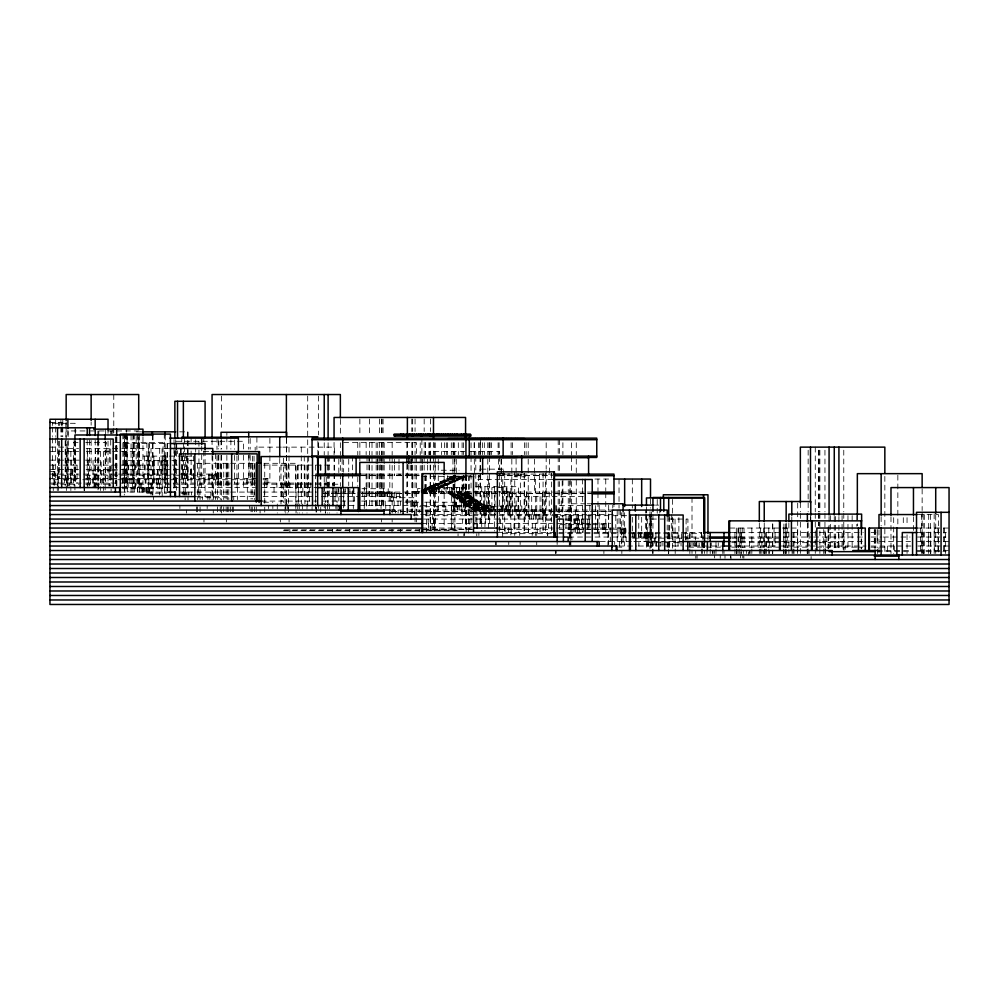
<?xml version="1.0" encoding="UTF-8"?>
<svg xmlns="http://www.w3.org/2000/svg" width="999" height="999" viewBox="0 0 999 999"><rect width="100%" height="100%" fill="white"/><g stroke="black" fill="none" stroke-linecap="round" stroke-linejoin="round"><path stroke-width="0.75" stroke-dasharray="5 3.75" d="M555.906 552.484L555.919 551.648M49.95 422.402L62.775 422.402M52.86 423.301L75.137 423.301L75.137 434.053M84.99 430.944L68.119 430.944L68.119 486.051M90.447 430.944L138.187 430.944M136.189 431.843L140.859 431.843M179.67 431.843L188.124 431.843L188.124 487.587M78.072 442.632L73.439 442.632L73.439 465.109M85.739 442.632L106.656 442.632L106.656 465.109M114.635 442.632L163.024 442.632L163.024 469.605M343.644 442.632L416.496 442.632L416.496 455.082M124.313 443.531L168.669 443.531M49.95 447.127L67.757 447.127L67.757 486.026L67.895 437.937M281.318 447.127L255.157 447.127L255.157 450.237M282.829 447.127L334.528 447.127L334.528 454.907M67.795 448.476L78.596 448.476M86.164 448.476L111.713 448.476M112.562 448.476L120.954 448.476M121.828 448.476L148.651 448.476L148.651 487.587M168.893 448.476L151.011 448.476L151.011 495.079M49.95 451.623L78.721 451.623M86.451 451.623L139.186 451.623L139.186 465.109M203.784 451.623L211.551 451.623M465.134 451.623L430.157 451.623L430.157 454.732M470.329 451.623L499.65 451.623L499.65 454.732M143.107 456.118L193.843 456.118M49.95 460.164L79.383 460.164M85.464 460.164L101.174 460.164L101.174 486.088M194.281 460.614L125.112 460.614L125.112 474.1M196.403 463.311L229.945 463.311M230.744 463.311L255.007 463.311M263.911 463.311L296.054 463.311L296.054 513.011M49.95 465.109L60.04 465.109M63.137 465.109L78.646 465.109M85.739 465.109L150.837 465.109M177.223 465.109L167.382 465.109L167.382 487.587M263.461 465.109L329.27 465.109M503.434 469.155L479.67 469.155L479.67 471.628M49.95 469.605L78.646 469.605M86.126 469.605L191.383 469.605L191.383 474.1M441.258 470.229L450.049 470.229M450.274 470.229L459.065 470.229M89.535 470.729L111.114 470.729M112.188 470.729L118.244 470.729M49.95 471.403L57.28 471.403L57.28 485.377M499.675 473.651L502.747 473.651L502.684 537.037M499.025 473.826L525.149 474.1M49.95 474.1L79.171 474.1M83.616 474.1L218.107 474.1M361.451 474.1L420.292 474.1M495.929 474.1L552.534 474.1M52.672 475.224L79.171 475.224M85.439 475.224L111.351 475.224M112.525 475.224L214.373 475.224M361.675 475.449L420.279 475.449M498.451 475.449L552.534 475.449M312.063 475.674L316.695 475.674M361.451 475.674L420.292 475.674M498.451 475.674L551.972 475.674M421.491 476.348L464.011 476.348M464.448 476.76L450.936 476.76L450.936 478.234M469.318 476.798L479.333 476.798L479.333 475.449M452.422 476.91L465.934 476.91M462.962 477.435L449.45 477.435L449.45 478.908M450.936 477.572L464.448 477.572L464.448 476.098M461.476 478.096L447.964 478.096L447.964 479.57M449.45 478.234L462.962 478.234L462.962 476.76M49.95 478.596L79.171 478.596M85.439 478.596L258.167 478.596M263.012 478.596L268.306 478.596L268.306 483.091M459.99 478.758L446.478 478.758L446.478 480.232M447.964 478.908L461.476 478.908L461.476 477.435M594.892 479.045L611.513 479.045M552.709 479.495L476.873 479.495L476.873 522.727M52.947 479.72L60.34 479.72M63.137 479.72L77.073 479.72M82.817 479.72L194.043 479.72M196.241 479.72L255.357 479.72M263.012 479.72L266.071 479.72M457.018 480.094L443.506 480.094L443.506 481.568M444.992 480.232L458.504 480.232L458.504 478.758M455.532 480.756L442.02 480.756L442.02 482.23M443.506 480.906L457.018 480.906L457.018 479.433M454.046 481.431L440.534 481.431L440.534 482.904M442.02 481.568L455.532 481.568L455.532 480.094M452.559 482.092L439.048 482.092L439.048 483.566M440.534 482.23L454.046 482.23L454.046 480.756M49.95 483.091L81.269 483.091M85.577 483.091L257.33 483.091M262.787 483.091L334.428 483.091M449.575 483.429L436.076 483.429L436.076 484.902M437.562 483.566L451.073 483.566L451.073 482.092M448.089 484.09L434.59 484.09L434.59 485.564M51.498 484.215L59.54 484.215M60.827 484.215L79.196 484.215M85.702 484.215L111.189 484.215M138.911 484.215L180.132 484.215M181.393 484.215L254.845 484.215M262.837 484.215L340.921 484.215M436.076 484.228L449.575 484.228L449.575 482.754M446.603 484.752L433.104 484.752L433.104 486.226M434.59 484.902L448.089 484.902L448.089 483.429M445.117 485.427L431.618 485.427L431.618 486.9M433.104 485.564L446.603 485.564L446.603 484.09M430.132 486.088L445.117 486.226L445.117 484.752M442.145 486.75L428.646 486.75L428.646 488.224M475.886 486.688L518.381 486.688L518.381 532.542M430.132 486.9L443.631 486.9L443.631 485.427M440.659 487.425L427.16 487.425L427.16 488.898M120.929 487.587L255.419 487.587M261.463 487.587L316.396 487.587M428.646 487.562L465.372 487.587L465.372 510.064M466.071 487.987L456.381 487.987L456.381 491.808M427.16 488.224L440.659 488.224L440.659 486.75M420.117 488.436L417.707 488.436L417.707 491.808M433.491 488.436L426.073 488.436L426.073 491.808M434.428 488.436L441.845 488.436L441.845 491.808M122.29 488.711L164.648 488.711M361.975 488.711L388.224 488.711L388.161 496.578M424.188 488.748L437.687 488.748M425.674 488.898L439.173 488.898L439.173 487.425M422.702 489.423L437.687 489.56L437.687 488.086M421.216 490.084L434.715 490.084M422.702 490.222L436.201 490.222M421.216 490.746L433.229 490.746M421.216 490.896L434.715 490.896L434.715 489.423M419.73 491.421L418.244 491.421L418.244 493.431M421.228 491.421L431.743 491.421M421.216 491.558L433.229 491.558L433.229 490.084M412.862 491.808L420.117 491.808M421.441 491.808L478.434 491.808M120.929 492.082L167.432 492.082M179.208 492.082L230.282 492.082M230.644 492.082L255.419 492.082M263.162 492.082L316.695 492.082M322.789 492.082L356.343 492.082M360.102 492.082L586.113 492.082M587.449 492.082L590.759 492.082M418.244 492.22L419.73 492.22M421.228 492.22L431.743 492.22L431.743 490.746M448.289 492.744L466.009 492.744M146.691 493.206L166.596 493.206M180.994 493.206L188.024 493.206M364.323 493.206L399.575 493.206L399.575 501.073M322.864 493.431L355.332 493.431M361.451 493.431L586.113 493.431M587.449 493.431L590.759 493.431M322.864 493.656L333.691 493.656M335.214 493.656L355.332 493.656M361.451 493.656L590.759 493.656M450.287 494.08L468.007 494.08M467.008 494.218L449.288 494.218L449.288 492.744M451.298 494.742L469.018 494.742L469.018 496.216M468.007 494.892L450.287 494.892L450.287 493.419M452.297 495.417L470.017 495.417L470.017 496.89M469.018 495.554L451.298 495.554L451.298 494.08M471.016 496.078L452.297 496.216L452.297 494.742M196.241 496.578L255.419 496.578M263.162 496.578L316.658 496.578M321.403 496.578L358.466 496.578M361.401 496.578L400.487 496.578L400.487 505.569M583.316 496.578L542.519 496.578L542.519 519.055M454.295 496.74L472.015 496.74L472.015 498.214M471.016 496.89L453.296 496.89L453.296 495.417M455.294 497.415L473.026 497.415M197.115 497.702L232.23 497.702M391.383 497.702L413.786 497.702L413.786 505.569M472.015 497.552L454.295 497.552L454.295 496.078M456.306 498.076L474.026 498.076M473.026 498.214L455.294 498.214L455.294 496.74M457.305 498.738L475.024 498.738M474.026 498.888L456.306 498.888L456.306 497.415M475.024 499.55L457.305 499.55L457.305 498.076M459.303 500.074L477.023 500.074L477.023 501.548M474.5 500.212L458.304 500.212L458.304 498.738M460.302 500.736L478.034 500.736L478.034 502.21M477.023 500.886L459.303 500.886L459.303 499.413M261.189 501.073L316.658 501.073M323.152 501.073L358.354 501.073M361.638 501.073L413.786 501.073M461.313 501.411L479.033 501.411L479.033 502.884M478.034 501.548L460.302 501.548L460.302 500.074M462.312 502.072L480.032 502.072L480.032 503.546M263.536 502.197L272.852 502.197M404.92 502.197L418.893 502.197M424.687 502.197L479.033 502.21M464.31 503.409L482.03 503.409L482.03 504.882M481.031 503.546L463.311 503.546L463.311 502.072M585.764 503.771L570.841 503.771L570.841 546.028M587.262 503.771L590.609 503.771M465.309 504.07L483.041 504.07L483.041 505.544M464.31 504.208L482.03 504.208M466.321 504.732L484.04 504.732L484.04 506.206M465.309 504.882L483.041 504.882M655.494 505.119L658.628 505.119M467.32 505.407L485.039 505.407M340.347 505.569L356.556 505.569M359.278 505.569L420.891 505.569M421.853 505.569L484.453 505.569M590.734 505.569L555.719 505.569L555.719 517.557M498.738 505.969L508.429 505.969L508.429 509.79M410.839 506.693L420.891 506.693M424.687 506.693L445.791 506.693M456.456 506.693L502.684 506.693M486.038 506.88L468.319 506.88L468.319 505.407M470.317 507.405L472.327 508.878M473.364 507.405L488.049 507.405L488.049 508.878M469.318 507.542L487.037 507.542M471.328 508.066L472.327 508.066M475.362 508.066L489.048 508.066M471.328 508.204L470.317 508.204L470.317 506.73M473.364 508.204L488.049 508.204M475.362 508.728L490.047 508.728L490.047 510.202M472.839 508.878L489.048 508.878M472.327 509.54L491.046 509.403L491.046 510.876M495.454 509.79L492.395 510.064M496.89 509.79L541.196 510.064M389.997 510.064L613.985 510.064L613.985 505.594M473.326 510.202L491.046 510.202M474.325 510.876L492.045 510.876L492.045 510.064M425.099 511.188L437.212 511.188M490.834 511.188L495.904 511.188M499.762 511.188L544.118 511.188M391.571 511.413L610.889 511.413M391.508 511.638L554.57 511.638M555.332 511.638L610.889 511.638M412.674 514.56L419.28 514.56L419.193 510.064M420.729 514.56L552.697 514.56M555.706 514.56L615.796 514.56L615.796 528.046M918.306 514.56L938.373 514.56L938.373 553.458M413.062 515.684L419.193 515.684M425.324 515.684L471.79 515.684M472.852 515.684L627.772 515.684M424.013 519.055L552.31 519.055M564.934 519.055L590.534 519.055M546.153 520.179L552.235 520.179M565.259 520.179L581.718 520.179M421.491 523.551L471.578 523.551M479.308 523.551L552.497 523.551M557.167 523.551L610.864 523.551M560.014 524.675L590.684 524.675M592.12 524.675L603.808 524.675M421.728 528.046L475.786 528.046M496.003 528.046L553.796 528.046M556.643 528.046L625.936 528.046L625.936 532.542M729.957 528.046L797.489 528.046L797.489 547.527M917.182 528.046L949.05 528.046M423.963 529.17L472.252 529.17M498.738 529.17L511.188 529.17M570.004 529.17L590.684 529.17M591.545 529.17L611.201 529.17M611.638 529.17L625.362 529.17M423.826 529.395L472.352 529.395M498.976 529.395L552.247 529.395M559.215 529.395L610.889 529.395M420.279 529.845L282.218 529.845L282.218 530.519L420.279 530.519M421.815 529.845L457.018 529.845L457.018 530.519L421.815 530.519M497.365 532.542L554.42 532.542M558.891 532.542L701.835 532.542M731.33 532.542L809.128 532.542L809.128 541.533M810.451 532.542L863.298 532.542M871.016 532.542L877.222 532.542L877.222 541.533M917.119 532.542L946.39 532.542M502.684 533.666L552.572 533.666M558.816 533.666L681.443 533.666L681.443 541.533M682.829 533.666L701.385 533.666M558.816 537.037L562.612 537.037M568.781 537.037L708.054 537.037M731.33 537.037L812.037 537.037M813.586 537.037L863.298 537.037M871.003 537.037L881.93 537.037M883.416 537.037L910.027 537.037M917.457 537.037L945.928 537.037M707.592 538.161L632.392 538.161L632.392 541.533M731.743 538.161L779.919 538.161M600.224 541.533L684.215 541.533M731.668 541.533L780.469 541.533M781.443 541.533L812.012 541.533M813.548 541.533L863.623 541.533M871.003 541.533L910.564 541.533M917.457 541.533L949.05 541.533M647.227 542.657L681.281 542.657M731.743 542.657L789.023 542.657M793.606 542.657L809.128 542.657L809.128 546.028L731.305 546.028M810.476 542.657L838.086 542.657M618.781 546.028L636.863 546.028M638.398 546.028L682.504 546.028M685.714 546.028L721.153 546.028M810.476 546.028L866.046 546.028M871.003 546.028L912.099 546.028M917.831 546.028L949.05 546.028M618.818 547.152L621.853 547.152M688.623 547.152L705.431 547.152M706.718 547.152L720.991 547.152M731.743 547.152L788.998 547.152M793.643 547.152L809.128 547.152M816.633 547.152L857.317 547.152M857.716 547.152L863.298 547.152M871.028 547.152L887.349 547.152M877.222 550.524L910.976 550.524M917.182 550.524L949.05 550.524M877.222 551.648L910.751 551.648M917.319 551.648L941.495 551.648M942.981 551.648L946.028 551.648M945.354 532.542L945.354 553.521M944.217 528.046L944.217 553.521M943.818 528.046L943.818 553.521M938.011 528.046L938.011 550.524M935.713 515.172L935.713 553.483M934.277 528.046L934.277 550.524M934.152 513.836L934.152 553.496M930.793 532.542L930.793 553.521M930.593 514.56L930.593 553.458M928.695 514.56L928.695 553.458M928.296 537.037L928.296 546.028M924.3 514.56L924.3 553.458M923.238 550.524L923.238 553.521M923.138 514.56L923.138 553.458M922.939 532.542L922.939 553.521M922.139 488.998L922.139 510.501M922.139 512.037L922.139 553.483M921.577 514.56L921.577 553.458M920.579 528.046L920.516 553.521M913.461 516.708L913.461 530.494M907.042 517.669L907.042 525.449M907.042 534.79L907.042 553.458M903.296 517.669L903.296 525.449M897.839 475.187L897.839 525.849M894.242 546.028L894.242 550.524M893.68 517.669L893.68 525.449M893.68 527.01L893.68 553.458M890.983 516.708L890.983 553.483M887.349 546.028L887.349 553.521M884.839 476.411L884.839 553.483M881.143 516.633L881.143 525.849M878.983 530.119L878.983 553.458M877.584 529.545L877.584 547.527M877.584 549.025L877.584 553.521M875.798 529.545L875.798 547.527M874.999 529.545L874.999 550.524M874.3 529.545L874.3 547.527M861.725 530.169L861.625 548.963M861.163 530.169L861.163 548.813M857.342 515.097L857.342 525.849M856.805 515.621L856.805 526.236M852.147 515.621L852.147 548.963M847.964 515.621L847.964 548.963M845.229 546.028L845.229 549.4M843.968 529.545L843.968 550.524M843.768 450.212L843.768 511.863M843.768 513.399L843.768 548.851M843.168 532.542L843.168 537.037M843.168 541.533L843.168 546.028M843.168 547.152L843.168 549.4M842.07 515.621L842.07 548.963M838.923 516.483L838.923 548.851M838.623 532.542L838.623 549.025M838.086 541.533L838.086 549.4M835.626 516.483L835.589 548.851M834.664 542.657L834.664 549.4M834.265 516.483L834.265 548.851M830.344 515.621L830.344 548.963M829.07 516.483L829.07 548.851M828.271 527.06L828.271 548.813M828.146 527.06L828.146 548.813M826.148 537.037L826.148 541.533M825.411 532.542L825.411 547.527M825.411 549.025L825.411 553.521M824.949 450.212L824.949 511.863M824.949 513.399L824.949 553.483M823.725 529.545L823.725 547.527M823.725 549.025L823.725 553.521M819.867 450.212L819.867 511.863M819.867 513.399L819.867 553.483M819.03 450.212L819.03 511.863M819.03 513.399L819.03 525.736M818.531 450.212L818.531 511.863M818.531 513.399L818.531 525.736M815.271 447.127L815.271 511.863M815.271 513.399L815.271 553.483M811.113 556.518L811.113 559.515M810.788 516.808L810.788 519.867M810.489 516.483L810.489 519.567M809.128 550.524L809.128 553.521M808.154 450.212L808.154 511.863M808.154 522.652L808.154 553.483M807.367 523.201L807.367 553.508M807.192 532.542L807.192 547.527M807.192 549.025L807.192 553.521M800.349 502.609L800.349 511.863M800.349 513.399L800.349 553.483M797.689 503.046L797.689 553.496M797.489 549.025L797.489 553.521M793.993 532.542L793.993 547.527M793.993 549.025L793.993 553.521M793.069 532.542L793.069 547.527M793.069 549.025L793.069 553.521M792.095 550.524L792.095 553.521M791.795 516.808L791.795 519.867M788.873 523.201L788.873 553.508M787.175 528.046L787.175 547.527M786.151 522.927L786.151 553.496M785.876 523.963L785.876 553.471M785.152 528.046L785.152 547.527M785.152 549.025L785.152 553.521M783.915 523.963L783.915 553.471M783.653 528.046L783.653 547.527M783.653 549.025L783.653 553.521M775.074 532.542L775.074 537.037M775.074 538.161L775.074 546.028M774.038 528.046L774.038 547.527M772.751 523.963L772.751 553.471M772.652 523.963L772.652 553.471M769.33 542.657L769.33 546.028M769.33 550.524L769.33 553.521M768.793 528.046L768.793 547.527M768.793 549.025L768.793 553.521M768.094 537.037L768.094 541.533M766.558 541.533L766.558 546.028M766.395 532.542L766.395 547.527M766.395 549.025L766.395 553.521M765.534 532.542L765.534 547.527M765.534 549.025L765.534 553.521M764.597 528.046L764.597 547.527M764.597 549.025L764.597 553.521M764.235 522.927L764.335 553.521M763.373 528.046L763.373 547.527M763.523 550.524L763.523 553.521M761.875 532.542L761.875 547.527M761.875 549.025L761.875 553.521M760.514 528.046L760.514 547.527M760.514 549.025L760.514 553.521M759.315 522.927L759.315 553.496M758.054 542.657L758.054 546.028M751.835 528.046L751.835 547.527M751.835 549.025L751.835 553.521M750.087 550.524L750.087 553.521M749.537 541.533L749.537 546.028M749.575 550.524L749.575 553.521M748.513 552.022L748.513 555.019M746.365 550.524L746.365 553.521M744.018 528.046L744.018 547.527M743.855 556.143L743.855 558.391M743.331 550.524L743.331 553.521M742.781 555.019L742.781 558.016M742.195 528.046L742.195 547.527M741.121 532.542L741.121 547.527M741.121 549.025L741.121 553.521M741.021 532.542L741.021 537.037M741.021 538.161L741.021 546.028M741.021 552.022L741.021 555.019M740.521 555.019L740.521 558.016M740.159 528.046L740.159 547.527M739.26 532.542L739.26 547.527M739.26 549.025L739.26 553.521M738.361 528.046L738.361 547.527M737.999 528.046L737.999 547.527M737.999 549.025L737.999 553.521M736.738 532.542L736.738 547.527M736.738 549.025L736.738 553.521M736.3 528.046L736.3 547.527M736.3 549.025L736.3 553.521M736.275 541.533L736.275 546.028M734.939 532.542L734.939 547.527M734.939 549.025L734.939 553.521M731.006 556.518L731.006 559.515M730.481 555.019L730.481 558.016M724.999 555.019L724.999 558.391M724 550.524L724 553.521M722.801 550.524L722.801 553.521M720.242 555.019L720.242 558.391M718.256 542.657L718.256 546.028M715.983 541.533L715.983 547.527M715.983 549.025L715.983 553.521M714.647 550.524L714.647 553.521M714.647 555.019L714.647 558.016M713.124 550.524L713.061 553.521M712.399 550.524L712.399 553.521M711.276 542.657L711.276 546.028M710.439 542.657L710.439 546.028M710.202 543.031L710.202 547.527M710.202 549.025L710.202 553.521M707.966 535.039L707.966 539.685M706.98 550.524L706.98 553.521M704.545 542.582L704.545 553.458M704.42 542.794L704.42 547.427M704.145 542.794L704.145 547.427M703.521 542.782L703.521 548.975M702.959 535.052L702.959 547.427M702.684 541.533L702.684 546.028M702.359 541.533L702.359 547.527M702.359 549.025L702.359 553.521M701.623 532.542L701.623 547.527M701.623 549.025L701.623 553.521M701.385 532.542L701.385 541.533M699.125 543.031L699.125 546.028M697.052 555.019L697.052 558.391M696.74 541.533L696.74 546.028M696.34 541.533L696.34 546.028M695.704 550.524L695.704 553.521M695.804 556.143L695.804 558.391M695.416 537.037L695.416 540.034M695.416 542.657L695.416 546.028M694.705 541.533L694.705 546.028M693.343 542.657L693.343 546.028M692.007 497.477L692.007 553.458M689.947 533.666L689.947 541.533M689.947 542.657L689.947 546.028M689.847 532.542L689.847 547.527M689.847 549.025L689.847 553.521M687.924 540.034L687.924 519.055L647.29 519.055L647.227 546.028L647.127 532.542M686.088 519.055L686.088 540.034M685.714 537.037L685.714 540.034M685.626 532.542L685.626 540.034M681.031 541.533L681.031 546.028M679.707 538.161L679.707 546.028M678.883 517.557L678.883 537.037M678.046 532.542L678.046 546.028M675.187 541.533L675.187 547.527M675.187 549.025L675.187 553.521M675.049 519.055L675.049 541.533M672.989 519.055L672.926 546.028M672.627 499.425L672.627 548.975M671.303 514.56L671.303 537.037M669.692 532.542L669.692 546.028M669.505 541.533L669.505 546.028M669.405 516.558L669.405 547.44M668.768 516.458L668.706 553.458M668.443 532.542L668.443 547.527M668.443 549.025L668.443 553.521M667.632 541.533L667.632 546.028M667.207 516.283L667.207 548.963M662.911 541.533L662.911 546.028M660.913 541.533L660.913 546.028M659.79 510.064L659.79 513.061M657.23 499.475L657.23 513.399M656.281 541.533L656.281 546.028M655.906 533.666L655.906 546.028M655.207 537.037L655.207 541.533M654.333 538.161L654.333 546.028M652.946 514.585L652.946 553.458M652.809 532.542L652.809 547.527M652.809 549.025L652.809 553.521M652.447 541.533L652.447 546.028M651.348 511.85L651.348 547.427M650.986 514.56L651.048 546.028M650.811 517.232L650.811 547.502M650.549 514.56L650.549 537.037M650.511 498.913L650.511 508.091M650.511 517.257L650.511 532.542M649.987 511.625L649.987 548.963M649.25 514.56L649.125 537.037M648.875 532.542L648.888 541.533M648.626 532.542L648.488 541.533M648.488 542.657L648.488 546.028M648.388 537.037L648.388 541.533M647.889 532.542L647.889 546.028M647.489 532.542L647.489 537.037M646.653 510.064L646.653 513.061M646.653 514.56L646.653 537.037M646.453 507.205L646.453 547.427M645.978 537.037L645.978 541.533M645.816 532.542L645.816 537.037M645.366 510.064L645.366 513.061M645.366 514.56L645.366 537.037M644.555 532.542L644.63 541.533M644.343 532.542L644.343 541.533M643.993 532.542L643.993 541.533M641.67 517.257L641.67 532.542M641.133 532.542L641.133 537.037M640.584 532.542L640.584 541.533M638.873 533.666L638.873 546.028M638.773 514.56L638.773 537.037M634.365 532.542L634.365 541.533M633.978 532.542L633.978 541.533M632.33 479.045L632.33 508.091M632.33 517.257L632.33 532.542M632.392 533.666L632.392 537.037M626.111 537.037L626.111 541.533M625.624 528.046L625.624 532.542M625.362 528.046L625.362 537.037M624.949 532.542L624.949 537.037M624.65 512.674L624.65 532.542M624.412 528.046L624.412 532.542M624.387 541.533L624.387 546.028M624.013 528.046L624.013 532.542M623.314 532.542L623.314 541.533M623.114 511.313L623.114 546.028M621.853 529.17L621.853 546.028M621.853 550.524L621.853 553.521M621.316 512.687L621.316 547.502M620.354 510.064L620.354 537.037M619.392 541.533L619.392 546.028M619.03 479.045L619.03 508.091M619.03 509.615L619.03 532.542M617.894 532.542L617.894 537.037M617.195 510.064L617.207 541.533M614.672 541.533L614.672 544.53M612.774 505.032L612.774 508.091M610.214 528.046L610.214 532.542M610.289 537.037L610.289 541.533M608.678 505.282L608.678 544.517M608.391 514.56L608.441 528.046M607.954 532.542L607.954 546.028M606.156 523.551L606.156 528.046M605.756 479.045L605.756 491.271M605.756 492.807L605.756 532.542M604.832 523.551L604.832 532.542M603.808 523.551L603.808 532.542M603.896 550.524L603.896 553.521M602.372 524.675L602.372 532.542M599.2 505.282L599.2 539.997M597.976 479.045L597.976 491.271M597.976 492.807L597.976 532.542M597.664 523.551L597.664 528.046M597.377 510.064L597.377 532.542M595.392 505.569L595.392 528.046M589.835 505.569L589.835 528.046M589.535 519.055L589.535 523.551M588.673 514.56L588.673 528.046M587.799 519.055L587.799 523.551M587.799 524.675L587.799 532.542M583.079 519.055L583.079 532.542M582.554 479.045L582.554 532.542M581.718 519.055L581.718 528.046M581.406 519.055L581.406 523.551M579.395 519.055L579.395 523.551M579.295 528.046L579.295 532.542M578.596 514.56L578.596 528.046M577.797 514.56L577.797 528.046M577.659 519.055L577.659 532.542M576.273 442.694L576.273 454.632M576.273 459.178L576.273 472.614M576.273 480.144L576.273 529.395M575.536 510.064L575.536 532.542M574.6 519.055L574.6 523.551M573.975 519.055L573.975 532.542M571.878 529.17L571.878 532.542M571.878 537.037L571.878 540.034M571.578 442.782L571.578 455.194M571.578 456.743L571.578 472.24M571.578 481.543L571.44 528.046M570.779 514.56L570.779 519.055M570.779 520.179L570.779 532.542M570.229 537.037L570.229 540.034M570.117 479.495L570.117 544.343M569.855 481.043L569.855 544.343M569.28 532.542L569.28 535.539M569.28 543.031L569.28 546.028M568.256 480.806L568.256 532.542M567.357 510.064L567.357 511.413M566.021 514.56L565.933 532.542M562.899 442.694L562.899 454.632M562.899 480.144L562.899 517.607M562.2 481.043L562.2 516.558M561.251 492.082L561.251 511.413M559.552 439.685L559.552 455.194M559.552 456.743L559.552 472.24M559.552 481.543L559.552 528.046M558.928 510.064L558.928 511.413M558.204 439.685L558.204 455.194M558.204 456.743L558.204 472.24M558.204 481.543L558.204 517.195M557.479 514.56L557.479 517.557M557.142 541.533L557.142 544.53M556.78 514.56L556.78 517.557M556.643 505.569L556.643 517.557M555.919 550.524L555.919 553.521M555.744 550.524L555.744 553.521M551.523 473.201L551.523 532.542M550.299 510.064L550.362 519.055M549.525 459.178L549.525 475.449M549.238 492.082L549.238 511.413M548.439 523.551L548.439 528.046M547.752 532.542L547.752 535.539M547.365 532.542L547.365 535.539M546.178 442.782L546.178 455.194M546.178 456.743L546.178 469.143M546.178 470.691L546.178 528.046M545.379 473.201L545.379 532.542M545.054 510.064L545.054 514.56M544.58 492.082L544.58 514.56M544.118 510.064L544.118 514.56M543.693 511.188L543.693 519.055M543.081 473.201L543.081 532.542M542.494 492.082L542.494 511.413M542.082 519.055L542.082 496.578L510.164 496.578L510.164 519.055M540.084 496.578L540.084 519.055M540.047 528.046L540.047 532.542M539.497 474.1L539.497 493.431M538.985 514.56L538.985 519.055M537.812 519.055L537.812 523.551M537.2 528.046L537.2 532.542M536.763 496.578L536.725 523.551M536.725 532.542L536.725 535.539M536.725 541.533L536.725 544.905M535.352 479.495L535.352 535.539M534.502 459.178L534.502 493.431M534.59 510.064L534.59 514.56M533.678 514.56L533.678 519.055M532.455 510.064L532.455 514.56M532.305 523.551L532.305 528.046M532.205 532.542L532.205 535.539M531.705 496.578L531.705 519.055M529.757 514.56L529.757 519.055M528.946 496.578L528.946 519.055M528.483 528.046L528.483 532.542M528.209 442.694L528.209 454.632M528.209 459.178L528.284 532.542M526.76 492.082L526.76 514.56M526.56 492.082L526.56 514.56M526.123 442.694L526.123 454.632M525.149 475.449L525.149 476.798L515.134 476.798L515.134 475.449M525.162 496.578L525.162 519.055M524.475 442.694L524.475 454.632M524.6 473.201L524.6 532.542M524.125 473.201L524.125 532.542M521.703 474.1L521.703 475.449M521.803 509.79L521.803 505.969L512.112 505.969L512.112 509.79M520.354 474.1L520.354 511.413M520.142 541.533L520.142 544.53M519.792 514.56L519.705 535.539M519.592 510.064L519.592 514.56M518.806 505.969L518.806 509.79M518.456 474.1L518.456 475.449M518.044 496.578L518.044 519.055M516.083 459.178L516.133 476.798M516.146 492.082L516.146 514.56M515.459 510.064L515.459 511.413M515.122 505.969L515.122 509.79M514.747 471.853L514.747 535.539M514.048 523.551L514.048 528.046M512.45 442.694L512.45 454.632M512.375 514.56L512.45 491.808L480.032 491.808L480.032 493.431M511.825 459.178L511.825 511.413M511.101 442.694L511.101 454.632M511.188 528.046L511.188 535.914M510.851 479.495L510.851 535.077M509.365 492.082L509.365 514.56M509.103 510.064L509.103 514.56M508.928 492.082L508.928 514.56M508.653 528.046L508.653 532.542M508.766 541.533L508.766 544.53M507.342 492.082L507.342 514.56M506.968 510.064L506.968 487.587L491.908 487.587L491.908 510.064M506.268 487.587L506.268 510.064M505.419 505.969L505.419 509.79M505.019 528.046L505.019 532.542M504.707 473.201L504.707 532.542M503.434 470.392L503.434 475.449M503.434 491.808L503.434 493.431M503.146 487.587L503.146 510.064M502.372 492.082L502.372 511.413M501.748 505.969L501.748 509.79M501.448 459.178L501.448 493.431M501.061 459.178L501.061 475.449M501.061 506.693L501.061 514.56M500.424 519.055L500.424 523.551M499.65 456.293L499.65 532.542M499.075 442.694L499.088 454.632M498.451 459.178L498.451 469.63M498.114 442.694L498.114 454.632M496.278 541.533L496.278 544.905M495.492 541.533L495.492 544.905M495.029 492.082L495.029 514.56M494.505 486.688L494.505 531.018M493.606 506.693L493.606 510.064M492.857 506.693L492.857 510.064M491.533 492.082L491.533 493.431M491.421 442.694L491.421 454.632M491.421 492.082L491.421 493.431M491.333 506.693L491.333 514.56M490.834 514.56L490.834 505.569L484.777 505.569L484.777 510.064M490.509 505.569L490.509 510.064M490.059 442.694L490.059 454.632M489.435 442.782L489.435 455.194M489.435 456.743L489.435 526.498M489.048 442.694L489.048 454.632M489.048 491.808L489.048 493.431M489.11 505.569L489.11 510.064M489.073 514.56L489.073 519.055M488.636 479.495L488.636 530.457M488.411 511.413L488.411 492.082L488.349 514.56M487.787 442.694L487.787 454.632M487.787 459.178L487.787 472.614M487.787 475.674L487.787 511.413M487.037 506.73L487.037 508.204M486.588 492.082L486.588 514.56M486.038 507.542L486.038 506.068L467.32 506.206L467.32 504.732M485.676 510.064L485.651 523.551M484.965 486.688L484.965 531.018M484.49 492.082L484.49 514.56M484.34 442.694L484.34 454.632M484.34 492.082L484.34 493.431M484.34 510.064L484.34 511.413M483.841 505.569L483.841 510.064M483.528 492.082L483.528 514.56M482.367 442.694L482.367 454.632M481.705 486.688L481.705 531.018M481.406 519.055L481.406 523.551M481.031 504.208L481.031 502.734L462.312 502.884L462.312 501.411M480.419 439.685L480.419 455.194M480.419 456.743L480.419 526.498M480.069 442.782L480.069 455.194M480.069 456.743L480.069 526.498M480.032 442.694L480.032 454.632M480.032 469.155L480.032 471.628M479.258 505.569L479.258 510.064M478.871 532.542L478.871 535.539M478.696 505.569L478.696 510.064M478.434 442.694L478.434 454.632M478.434 475.674L478.434 493.431M478.334 475.449L478.334 476.798M476.76 533.666L476.76 535.914M476.024 499.413L476.024 500.886M475.786 451.623L475.786 454.732M475.786 456.293L475.786 471.853M475.786 473.414L475.786 521.653M474.413 442.694L474.413 454.632M474.313 459.178L474.413 472.614M474.125 442.694L474.125 454.632M471.053 442.782L471.053 455.194M471.053 456.743L471.053 528.046M470.329 475.449L470.329 476.798M469.318 475.449L469.268 529.395M469.105 505.569L469.105 510.064M468.631 510.064L468.631 523.551M468.631 528.046L468.631 535.539M468.406 475.674L468.406 493.431M468.007 492.082L468.007 514.56M467.42 475.437L467.42 476.236L452.422 476.098L452.422 477.572M467.382 492.082L467.382 493.431M467.008 493.419L467.008 494.892M466.458 475.674L466.458 529.395M466.133 475.199L466.133 532.542M465.934 475.437L465.934 529.395M465.571 475.087L465.571 528.046M465.059 492.082L465.01 493.556M464.91 505.569L464.91 510.064M464.373 492.082L464.373 511.413M464.335 532.542L464.335 535.539M464.011 475.224L464.011 492.082M463.848 533.666L463.848 535.914M463.786 502.197L463.786 510.064M463.436 502.197L463.436 510.064M463.411 442.694L463.411 454.632M463.411 475.224L463.411 493.431M463.074 487.987L463.074 491.808M462.737 476.348L462.737 492.082M462.549 519.055L462.549 523.551M462.1 442.694L462.1 454.632M462.1 475.674L462.1 493.431M462.087 510.064L462.087 514.56M461.85 487.587L461.85 510.064M461.313 500.736L461.313 510.064M459.99 478.096L459.99 479.57L444.992 479.433L444.992 480.906M459.715 487.587L459.715 510.064M459.39 487.987L459.39 491.808M458.316 442.694L458.316 454.632M458.316 491.808L458.366 493.431M458.054 533.666L458.054 535.914M457.992 505.569L457.992 510.064M457.255 505.569L457.255 510.064M456.456 502.197L456.456 510.064M456.281 459.178L456.281 472.614M455.944 502.197L455.944 510.064M455.394 475.437L455.394 476.236M455.157 502.197L455.157 510.064M454.895 451.623L454.895 454.732M454.895 456.293L454.895 471.853M454.895 473.414L454.895 531.043M454.832 523.551L454.832 528.046M454.645 442.694L454.645 454.632M454.645 459.178L454.645 472.614M454.645 475.674L454.645 511.413M454.133 487.587L454.133 510.064M453.908 475.437L453.908 476.91M453.721 505.569L453.721 510.064M453.384 442.694L453.384 454.632M453.384 475.674L453.384 493.431M453.084 442.694L453.084 454.632M453.084 475.674L453.084 529.395M452.947 459.178L452.947 472.614M452.697 491.808L452.697 487.987L443.007 487.987L443.007 491.808M452.559 481.431L452.559 482.904L437.562 482.754L437.562 484.228M451.61 505.569L451.61 519.055M451.61 523.551L451.61 532.542M451.373 487.587L451.436 514.56M451.298 442.694L451.298 454.632M451.298 492.082L451.298 493.431M451.298 510.064L451.298 529.395M449.7 487.987L449.7 491.808M448.289 492.082L448.289 493.556M447.365 442.694L447.365 454.632M447.365 475.674L447.365 493.431M446.303 442.694L446.303 454.632M446.303 491.808L446.303 493.431M446.016 487.987L446.016 491.808M445.791 505.569L445.791 510.064M444.605 442.694L444.605 454.632M444.605 492.082L444.605 493.431M444.155 476.148L444.155 528.046M443.344 492.082L443.344 493.431M443.119 502.197L443.119 510.064M442.145 486.088L442.145 487.562M441.595 442.694L441.595 454.632M441.595 492.082L441.595 493.431M439.448 491.808L439.323 487.987L425.674 488.086L425.674 489.56M439.123 529.845L439.123 530.519M438.474 487.587L438.474 510.064M438.261 459.178L438.261 463.661M438.261 465.147L438.261 472.614M438.261 475.674L438.261 493.431M437.212 505.569L437.212 514.56M436.838 488.436L436.838 491.808M436.313 487.987L436.313 491.808M435.252 442.782L435.252 455.194M435.252 456.743L435.252 528.046M434.915 462.162L434.915 472.614M434.965 491.808L434.965 493.431M434.877 519.055L434.877 523.551M434.577 502.197L434.577 531.043M434.328 442.694L434.328 454.632M434.328 475.674L434.328 511.413M434.453 523.551L434.453 528.046M433.491 442.382L433.616 454.845M433.491 456.393L433.491 528.046M433.379 519.055L433.379 523.551M432.642 487.987L432.642 491.808M432.667 514.56L432.667 519.055M432.155 523.551L432.155 528.046M431.081 488.436L431.081 491.808M430.394 419.018L430.394 431.481M430.394 442.382L430.394 454.845M430.394 456.393L430.394 528.046M430.157 456.293L430.157 471.853M430.157 473.414L430.157 531.043M429.582 442.694L429.582 454.632M429.632 487.987L429.632 491.808M429.582 492.082L429.582 493.431M428.871 442.694L428.871 454.632M428.471 488.436L428.471 491.808M428.409 523.551L428.409 528.046M428.184 519.055L428.184 523.551M427.897 510.064L427.897 514.56M427.647 459.178L427.647 463.661M427.647 465.147L427.647 472.614M427.26 492.082L427.26 493.431M426.436 502.197L426.436 532.542M426.236 475.674L426.236 493.431M426.073 510.064L426.073 514.56M425.524 442.694L425.524 454.632M425.324 442.694L425.324 454.632M425.324 475.674L425.324 493.431M424.887 475.674L424.887 493.431M424.175 419.018L424.175 431.481M424.175 442.382L424.175 454.845M424.175 456.393L424.175 471.978M422.215 459.178L422.215 463.661M422.215 465.147L422.215 472.614M421.878 439.685L421.878 455.194M421.878 456.743L421.878 472.24M420.229 442.782L420.229 455.194M420.229 456.743L420.229 472.24M419.243 529.545L419.243 532.542M417.557 502.197L417.557 510.064M416.496 456.643L416.496 521.99M415.06 419.018L415.06 431.481M415.06 442.382L415.06 454.845M415.06 456.393L415.06 521.815M414.373 502.197L414.373 517.557M412.862 474.1L412.862 493.431M412.674 419.018L412.674 431.481M412.674 442.382L412.674 454.845M412.674 456.393L412.674 512.475M412.375 442.694L412.375 454.632M412.375 474.1L412.375 511.638M411.8 419.018L411.8 431.481M411.8 442.382L411.8 454.845M411.8 456.393L411.8 512.475M411.176 459.178L411.176 463.661M411.176 465.147L411.176 475.449M410.926 459.178L410.926 463.661M410.926 465.147L410.926 475.449M410.839 501.073L410.839 510.064M408.841 465.147L408.841 475.449M407.38 442.382L407.38 454.845M407.38 464.185L407.38 513.061M406.855 442.782L406.855 455.194M406.855 464.485L406.855 512.549M405.544 492.082L405.544 493.431M400.736 510.064L400.736 513.061M400.537 529.545L400.537 532.542M400.212 474.1L400.212 475.449M399.001 459.178L399.001 463.661M399.001 465.147L399.001 475.449M398.102 510.064L398.102 513.061M398.014 501.073L398.014 505.569M396.266 493.206L396.266 501.073M395.592 510.064L395.592 513.061M394.455 459.178L394.455 463.661M394.455 465.147L394.455 475.449M394.205 474.1L394.205 475.449M394.205 492.082L394.205 511.413M393.718 505.569L393.718 510.064M393.369 496.578L393.369 501.073M392.157 442.632L392.157 455.082M392.157 456.643L392.157 513.061M392.157 519.055L392.157 522.052M392.02 529.545L392.02 532.542M391.383 492.082L391.383 501.073M390.721 496.578L390.721 501.073M389.997 505.569L389.997 508.566M389.822 456.118L389.822 496.578M389.21 496.578L389.21 501.073M387.45 492.082L387.45 496.578M386.938 492.082L386.938 496.578M385.751 505.569L385.751 508.566M385.514 492.082L385.514 496.578M385.202 501.073L385.202 505.569M384.415 492.082L384.415 496.578M384.178 442.694L384.178 454.632M384.178 459.178L384.178 463.661M384.178 465.147L384.178 496.578M383.504 488.711L383.504 496.578M383.504 501.073L383.504 508.566M383.079 419.018L383.079 436.151M383.079 442.382L383.079 454.845M383.079 456.393L383.079 508.566M382.018 419.018L382.018 436.151M382.018 442.382L382.018 454.845M382.018 456.393L382.018 508.566M381.381 419.018L381.381 436.151M381.381 442.382L381.381 454.845M381.381 456.393L381.381 508.566M381.381 519.055L381.381 522.052M381.044 505.569L381.044 508.566M380.419 456.118L380.419 496.578M379.458 419.018L379.458 436.151M379.458 442.382L379.458 454.845M379.458 456.393L379.458 508.566M377.884 456.118L377.884 496.578M377.734 442.694L377.734 454.632M377.734 459.178L377.734 463.661M377.734 465.147L377.734 510.064M376.173 442.694L376.173 454.632M376.173 459.178L376.173 463.661M376.173 465.147L376.173 510.064M375.999 501.073L375.999 508.566M375.562 492.082L375.562 508.566M372.003 442.632L372.003 455.082M372.003 456.643L372.003 507.992M369.38 419.018L369.38 436.151M369.38 442.382L369.38 454.845M369.38 456.393L369.38 508.566M368.906 456.118L368.906 496.578M367.02 456.118L367.02 496.578M366.483 488.711L366.483 496.578M366.483 501.073L366.483 508.566M366.146 442.694L366.146 454.632M366.146 474.1L366.146 510.064M364.485 501.073L364.485 505.569M364.26 508.566L364.323 487.587L363.923 492.082M362.712 492.082L362.712 496.578M360.364 529.845L360.364 530.519M359.865 419.018L359.865 436.151M359.865 442.382L359.865 454.845M359.865 456.393L359.865 461.076M357.767 442.632L357.767 455.082M357.767 476.873L357.767 486.201M354.47 496.578L354.47 501.073M353.883 487.587L353.883 492.082M353.234 487.587L353.321 508.566M353.171 529.845L353.171 530.519M352.385 456.118L352.385 471.678M352.385 473.239L352.385 496.578M349.887 489.085L349.887 492.082M349.463 529.545L349.463 532.542M348.726 459.228L348.726 471.678M348.726 473.239L348.726 485.689M346.528 519.055L346.616 522.052M345.467 488.711L345.467 492.082M344.667 501.073L344.667 508.566M344.006 489.085L344.006 492.082M343.781 492.082L343.843 508.566M343.644 459.752L343.644 472.202M343.706 487.587L343.644 507.992M342.145 459.228L342.145 471.678M340.359 419.405L340.359 436.501M340.359 442.719L340.359 455.157M340.359 456.705L340.359 472.252M340.359 473.813L340.359 486.238M338.811 459.178L338.811 472.614M338.811 488.711L338.811 501.073M338.112 487.587L338.112 492.082M337.412 529.845L337.412 530.519M337.063 492.082L337.063 502.572M337.063 504.07L337.025 513.061M336.738 488.711L336.738 492.082M335.851 492.082L335.851 496.578M335.851 505.569L335.851 508.566M335.04 487.587L335.04 492.082M335.04 496.578L335.04 501.073M334.528 456.468L334.528 472.028M334.528 473.576L334.428 486.088M334.066 442.382L334.066 454.845M334.066 456.393L334.066 471.978M334.066 473.526L334.066 485.989M333.666 483.091L333.666 486.088M332.43 483.091L332.43 486.088M332.43 529.545L332.43 532.542M329.27 456.118L329.27 472.602M329.27 473.239L329.27 496.578M329.37 504.07L329.37 513.061M328.646 483.091L328.646 486.088L328.409 483.091M328.284 483.091L328.284 486.088M328.109 442.719L328.109 455.157M328.109 456.705L328.109 472.252M328.109 473.813L328.109 508.004M327.884 456.118L327.884 471.678M327.884 473.239L327.884 496.578M327.585 492.082L327.585 502.572M327.585 504.07L327.585 513.061M327.485 529.845L327.485 530.519M327.01 483.091L327.01 486.088M326.248 477.097L326.248 486.088M325.624 492.082L325.624 502.572M325.624 504.07L325.624 513.061M325.337 510.064L325.337 513.061M325.025 483.091L325.025 486.088M324.225 442.719L324.225 455.157M324.225 476.923L324.225 508.004M323.926 487.587L323.926 492.082M320.966 465.109L320.966 472.602M320.966 474.1L320.966 486.088M320.729 507.067L320.729 513.061M320.629 465.109L320.629 472.602M320.629 474.1L320.629 486.088M320.167 465.109L320.167 472.602M320.167 474.1L320.167 486.088M318.369 396.079L318.369 434.952M318.369 442.719L318.369 455.157M318.544 505.569L318.544 508.566M317.869 441.421L317.869 455.307M316.646 507.067L316.646 513.061M316.071 507.067L316.071 513.061M315.572 465.109L315.447 502.572M315.447 504.07L315.447 508.566M315.409 487.587L315.409 492.082M315.409 496.578L315.409 501.073M312.063 507.08L312.063 510.064M310.864 483.091L310.864 487.587M310.015 529.845L310.015 530.519M309.315 487.587L309.315 492.082M309.378 496.578L309.378 501.073M308.666 456.118L308.666 496.578M307.692 396.079L307.692 508.004M306.93 465.109L306.93 487.587M306.993 504.07L306.993 513.061M306.218 492.082L306.218 496.578M305.082 483.091L305.082 487.587M304.932 465.109L304.932 504.008M304.27 456.118L304.27 496.578M302.834 487.587L302.834 492.082M302.347 504.07L302.347 513.061M301.311 465.109L301.311 504.008M301.273 447.127L301.273 487.587M300.537 483.091L300.537 492.082M299.25 504.07L299.25 513.061M298.389 487.587L298.389 501.073M298.152 465.109L298.152 504.008M297.552 465.109L297.552 487.587M297.727 504.07L297.727 513.061M297.015 483.091L297.015 492.082M295.791 487.587L295.791 502.572M295.791 504.07L295.791 508.566M295.392 465.109L295.392 487.587M289.872 483.091L289.872 487.587M289.872 529.545L289.872 532.542M289.086 519.055L289.086 522.052M289.011 447.127L289.011 487.587M288.549 463.311L288.549 513.011M288.149 505.569L288.149 508.566M287.412 483.091L287.412 487.587M287.15 504.07L287.15 513.061M286.95 465.109L286.95 487.587M286.613 438.449L286.613 453.846M286.613 455.382L286.613 483.091M286.388 438.049L286.388 508.004M286.214 465.109L286.214 504.008M285.514 504.07L285.514 513.061M285.09 483.091L285.09 487.587M285.052 463.311L285.052 513.011M283.391 458.104L283.391 502.509M282.218 483.091L282.218 501.073M281.356 483.091L281.356 501.073M280.994 465.109L280.994 504.008M280.344 519.055L280.344 522.052M279.732 458.391L279.732 483.091M277.272 504.07L277.272 513.061M276.91 483.091L276.91 487.587M274.038 487.587L274.038 492.082M272.852 505.569L272.852 508.566M269.892 438.336L269.892 483.091M268.631 505.569L268.631 508.566M267.794 478.596L267.794 483.091M266.97 483.091L266.97 487.587M266.071 478.596L266.071 487.587M264.735 463.311L264.735 513.011M264.335 483.091L264.335 501.073M260.09 510.064L260.09 513.061M256.893 437.237L256.893 449.463M256.256 506.793L256.256 513.011M254.733 478.596L254.733 483.091M254.395 463.311L254.308 499.575M254.395 506.793L254.395 513.011M254.096 492.082L254.096 496.578M254.033 456.118L254.033 478.596M252.797 478.596L252.797 483.091M252.397 456.118L252.397 478.596M252.235 463.311L252.235 499.025M252.235 506.793L252.235 513.011M251.074 463.311L251.074 499.025M251.074 506.793L251.074 513.061M250.175 438.449L250.175 449.225M250.175 455.382L250.175 483.091M249.438 505.569L249.438 508.566M249.076 453.121L249.076 478.596M248.714 438.449L248.714 449.225M248.714 455.382L248.714 483.091M247.315 478.596L247.315 499.575M246.716 478.596L246.716 483.091M243.419 449.001L243.419 441.283L174.326 441.283L174.326 487.587M243.419 455.169L243.419 487.587M238.374 455.257L238.374 478.596M237.5 478.596L237.5 499.575M237.1 483.091L237.1 487.587M236.938 456.118L236.938 478.596M234.478 439.985L234.478 449.225M234.478 455.382L234.478 483.091M233.741 496.578L233.741 499.95M233.316 506.793L233.316 513.011M232.317 506.793L232.317 513.011M230.881 439.872L230.881 449.138M230.657 506.793L230.657 513.011M228.796 463.311L228.796 499.575M228.796 506.793L228.796 513.011M227.56 463.311L227.56 499.575M227.56 506.793L227.56 513.011M226.86 432.292L226.86 435.377M226.86 436.913L226.86 449.225M226.86 455.382L226.86 483.091M226.348 519.055L226.348 522.052M226.136 463.311L226.136 499.025M226.136 506.793L226.136 513.011M223.739 463.311L223.739 499.575M223.739 506.793L223.739 513.011M221.466 396.079L221.466 430.282M221.466 439.61L221.466 448.938M221.466 455.157L221.466 500.237M221.466 505.569L221.466 508.566M221.466 510.064L221.466 513.061M221.016 439.985L221.016 449.225M221.016 455.382L221.016 483.091M220.242 463.311L220.242 499.575M220.242 506.793L220.242 513.011M218.818 441.283L218.818 449.001M218.818 455.169L218.818 487.587M218.556 478.596L218.556 483.091M218.219 439.697L218.219 449.026M218.219 455.257L218.107 478.596M217.382 463.311L217.382 499.575M217.382 506.793L217.382 513.011M216.983 437.237L216.983 449.463M216.983 455.581L216.983 483.091M216.721 474.1L216.721 478.596M216.134 474.1L216.134 478.596M215.522 453.871L215.522 499.575M214.373 474.1L214.373 483.091M213.486 496.578L213.486 499.575M213.262 475.224L213.262 499.575M213.262 510.064L213.262 513.061M212.762 456.231L212.762 496.578M212.063 439.61L212.063 447.377M212.063 455.157L212.063 500.237M211.863 474.1L211.863 478.596M210.839 492.082L210.839 496.578M209.802 474.1L209.802 478.596M209.852 496.578L209.852 499.575M209.053 478.596L209.053 483.091M208.554 474.1L208.554 478.596M207.879 496.578L207.879 499.575M207.18 505.569L207.18 508.566M205.082 450.674L205.045 496.578M204.745 478.596L204.745 483.091M204.308 478.596L204.308 483.091M203.971 519.055L203.971 522.052M203.784 437.237L203.784 441.82M203.784 450.999L203.784 483.091M202.622 496.578L202.622 499.575M201.698 445.916L201.698 478.596M201.611 483.091L201.611 487.587M200.062 463.311L200.062 499.575M200.062 506.793L200.062 513.011M198.938 441.283L198.938 487.587M198.926 492.082L198.926 496.578M198.664 487.587L198.501 496.578M197.502 463.311L197.502 499.575M197.502 506.793L197.502 513.011M196.403 506.793L196.403 513.011M195.679 439.697L195.679 452.147M193.544 456.118L193.544 478.596M193.444 474.1L193.444 478.596M191.371 492.082L191.371 495.079M191.121 437.237L191.121 441.82M191.121 450.999L191.121 483.091M190.734 469.605L190.734 474.1M190.559 469.605L190.559 474.1M188.911 492.082L188.911 495.079M188.024 492.082L188.024 495.079M188.024 496.578L188.024 499.95M187.725 469.605L187.725 474.1M187.55 431.843L187.55 487.587M187.2 456.118L187.2 478.596M187.15 483.091L187.088 492.082M186.501 492.082L186.501 495.079M186.426 510.064L186.426 513.061M186.401 456.118L186.401 478.596M186.126 474.1L186.126 478.596M185.664 453.134L185.664 495.029M185.14 492.082L185.14 495.079M185.14 497.702L185.14 499.95M184.89 492.082L184.89 495.079M184.603 438.136L184.603 478.596M183.966 492.082L183.966 495.079M183.866 487.587L183.866 495.079M183.366 442.957L183.366 483.091M183.004 492.082L183.004 495.079M182.667 469.605L182.755 474.1M182.442 456.118L182.442 478.596M182.143 456.118L182.143 478.596M181.781 437.237L181.781 441.82M181.781 455.581L181.781 483.091M179.882 505.569L179.882 508.566M177.547 450.674L177.547 453.758M176.323 451.336L176.323 490.334M175.824 478.596L175.824 483.091M175.724 439.585L175.724 442.682M175.724 450.424L175.724 487.587M174.862 450.674L174.862 483.091M174.688 465.109L174.688 487.587M174.026 439.585L173.926 490.372M167.807 483.091L167.807 487.587M167.482 443.531L167.482 490.584M167.083 443.531L167.083 490.584M166.845 460.614L166.845 474.1M165.984 456.118L165.846 478.596M165.684 487.587L165.584 478.596M165.21 434.94L165.21 487.587M165.11 456.118L165.147 483.091M164.947 456.118L164.947 478.596M164.648 487.587L164.648 496.578M164.286 433.391L164.286 487.587M162.849 460.614L162.849 487.587M162.088 448.476L162.188 496.578M161.826 487.587L161.826 492.082M161.363 460.614L161.363 474.1M160.827 460.614L160.827 483.091M159.665 448.476L159.665 495.079M158.566 478.596L158.566 483.091M158.104 460.614L158.104 483.091M157.343 469.605L157.343 474.1M157.105 483.091L157.105 487.587M156.518 478.596L156.631 487.587M154.508 460.614L154.508 483.091M153.846 456.118L153.771 478.596M153.609 460.614L153.646 487.587M153.459 496.578L153.459 499.575M153.009 434.99L153.009 492.082M152.847 492.082L152.847 495.079M152.385 434.94L152.385 487.587M152.46 492.082L152.46 495.079M152.173 483.091L152.173 487.587M151.361 483.091L151.361 492.082M149.713 487.587L149.713 492.082M149.188 442.632L149.188 469.605M149.35 487.587L149.35 492.082M149.126 487.587L149.126 492.082M148.926 443.531L148.851 495.079M148.289 456.118L148.289 478.596M147.815 469.605L147.815 474.1M147.665 456.118L147.665 478.596M147.352 487.587L147.352 492.082M146.928 442.632L146.928 469.605M146.691 487.587L146.691 496.578M146.279 487.587L146.279 492.082M145.929 478.596L145.929 483.091M145.167 465.109L145.167 474.1M145.167 478.596L145.167 492.082M144.43 456.118L144.43 478.596M144.231 487.587L144.231 492.082M143.469 474.1L143.469 478.596M143.469 487.587L143.469 492.082M142.969 436.85L142.969 483.091M142.632 487.587L142.632 492.082M141.983 487.587L141.983 492.082M141.708 483.091L141.708 487.587M140.31 483.091L140.31 487.587M140.06 465.109L140.06 469.605M139.573 434.99L139.573 492.082M139.548 442.632L139.548 469.605M139.485 478.596L139.485 483.091M139.148 483.091L139.148 487.587M138.911 478.596L138.911 487.587M138.711 437.425L138.711 469.605M138.449 442.632L138.449 469.605M138.187 434.003L138.187 487.587M137.712 434.99L137.712 492.082M137.55 487.587L137.55 492.082M136.189 436.488L136.189 487.587M135.439 483.091L135.439 487.587M135.414 465.109L135.414 469.605M134.952 483.091L134.952 487.587M134.54 465.109L134.54 469.605M134.291 434.09L134.291 495.079M133.816 474.1L133.816 483.091M133.491 434.003L133.491 487.587M133.329 460.614L133.329 483.091M132.929 434.99L132.929 492.082M132.53 448.476L132.53 487.587M131.069 434.99L131.069 492.082M129.158 478.596L129.158 483.091M128.646 465.109L128.646 469.605M128.147 465.109L128.147 492.082M127.285 492.082L127.11 434.003L127.01 487.587M126.848 434.003L126.673 487.587M126.648 429.145L126.648 432.23M126.648 433.766L126.648 487.587M126.011 434.003L126.011 487.587M125.612 434.003L125.612 487.587M124.688 469.605L124.688 474.1M124.688 487.587L124.688 492.082M124.413 487.587L124.413 434.003L124.313 495.079M123.888 433.766L123.888 483.091M122.889 434.003L122.889 487.587M122.465 478.596L122.465 483.091M116.821 437.062L116.821 487.587M116.671 436.85L116.671 483.091M116.209 437.062L116.209 486.051M116.034 478.596L116.034 483.091M115.335 436.85L115.335 483.091M113.774 394.53L113.774 426.71M113.774 428.234L113.774 432.829M112.875 429.145L112.875 433.766M111.451 430.944L111.451 434.003M111.114 465.109L111.114 483.091M111.114 488.711L111.114 490.959M110.714 430.944L110.714 434.003M110.714 440.134L110.714 486.051M109.39 448.476L109.39 486.088M109.153 469.605L109.153 474.1M108.866 483.091L108.866 486.088M108.029 430.157L108.029 433.266M108.029 441.058L108.029 483.091M105.657 429.145L105.657 433.766M105.657 441.471L105.657 483.091M105.17 441.158L105.17 490.584M103.596 451.623L103.596 490.521M102.61 478.596L102.572 483.091M100.412 451.623L100.412 490.521M98.776 430.944L98.776 434.003M98.776 440.134L98.751 490.584M98.014 441.158L98.014 490.534M97.877 430.944L97.877 434.003M97.877 440.134L97.877 486.051M96.154 474.1L96.154 490.584M95.355 448.476L95.355 486.088M95.217 440.059L95.217 486.051M94.967 474.1L94.967 490.584M94.443 483.091L94.443 486.088M94.093 465.109L94.031 490.584M93.057 460.164L93.057 487.587M92.944 478.596L92.944 487.587M91.134 422.102L91.134 425.174M91.134 440.497L91.134 469.605M90.31 478.596L90.31 483.091M89.535 440.059L89.535 486.088M88.436 460.164L88.436 486.088M87.875 474.1L87.875 490.584M87.537 451.623L87.537 465.109M87.213 440.059L87.213 486.088M84.378 487.587L84.378 490.584M84.091 487.587L84.091 490.584M77.073 465.109L77.06 483.091M75.275 429.145L75.275 433.766M75.275 441.471L75.275 483.091M75.137 440.197L75.137 478.596M74.937 441.158L74.937 490.534M74.65 474.1L74.65 478.596M74.113 440.559L74.113 486.076M73.576 478.596L73.576 483.091M72.765 469.605L72.765 474.1M72.615 469.605L72.615 474.1M71.216 460.164L71.216 486.088M70.854 451.623L70.854 490.521M70.592 474.1L70.592 478.596M69.68 483.091L69.68 486.088M67.895 430.157L67.895 436.388M67.133 483.091L67.133 487.587M66.658 478.596L66.658 483.091M66.396 451.623L66.396 490.521M66.159 422.102L66.159 425.174M66.159 426.71L66.159 469.605M65.922 423.301L65.922 478.596M65.197 440.559L65.197 486.076M64.485 478.596L64.485 483.091M62.775 419.255L62.775 425.524M62.775 427.035L62.775 436.451M62.175 422.402L62.175 425.524M62.175 427.085L62.175 436.451M61.339 422.402L61.339 425.524M61.339 427.085L61.339 436.451M60.902 419.255L60.902 425.487M60.902 427.035L60.902 436.388M59.441 422.402L59.441 425.524M59.441 441.133L59.441 478.596M58.579 451.623L58.579 490.521M58.379 422.402L58.379 425.524M58.379 441.133L58.379 478.596M57.992 483.091L57.992 487.587M57.68 474.1L57.68 478.596M57.517 440.059L57.517 486.051M57.28 487.587L57.28 490.584M55.657 419.255L55.657 425.487M55.657 427.035L55.657 436.388M55.657 437.937L55.657 483.091M54.72 471.403L54.72 485.377M53.996 471.403L53.996 485.377M53.646 465.109L53.646 469.605M53.259 487.587L53.259 490.584M52.497 422.402L52.497 425.524M52.497 427.085L52.497 436.451M52.497 438.012L52.497 478.596"/><path stroke-width="1.5" d="M49.95 422.402L50.762 422.402M49.95 427.797L95.217 427.797M93.669 429.145L142.969 429.145L142.969 435.314M142.07 431.843L175.724 431.843M394.205 434.765L470.804 434.765L470.804 436.113L394.205 436.113L394.205 434.09L470.392 434.09L470.392 436.113M153.009 434.99L74.937 434.99L74.937 439.622M230.881 436.788L317.869 436.788M181.781 437.237L231.094 437.237M169.842 438.136L238.374 438.136L238.374 452.147M49.95 439.036L113.212 439.036L113.212 487.587M312.063 439.71L596.765 439.71M170.205 443.531L205.045 443.531L205.045 449.775M170.142 448.476L212.762 448.476L212.762 454.682M211.551 451.623L259.553 451.623L259.553 463.611M312.063 456.118L596.765 456.118M316.695 457.467L517.182 457.467M587.4 457.467L596.765 457.467L596.765 438.136L312.063 438.136L312.063 457.467M406.843 457.692L325.437 457.692L325.437 475.449M408.841 457.692L588.586 457.692M260.851 463.311L256.256 463.311L256.256 502.135M498.176 473.651L421.978 473.651L421.978 532.542M316.695 474.1L360.726 474.1M554.37 474.1L613.985 474.1L613.985 504.095M316.695 475.674L359.89 475.674M554.682 475.674L613.985 475.674M49.95 478.596L50.762 478.596M614.26 479.045L650.511 479.045L650.511 497.39M553.346 479.495L592.232 479.495L592.232 541.258M49.95 487.587L120.367 487.587M316.783 487.587L358.341 487.587L358.341 510.064M49.95 492.082L120.317 492.082M167.432 492.082L175.462 492.082L175.462 496.578M592.132 492.082L613.985 492.082M592.132 493.431L613.985 493.431M592.132 493.656L613.985 493.656M49.95 496.578L194.855 496.578M49.95 501.073L261.975 501.073M591.733 503.771L623.114 503.771L623.114 511.313M622.877 505.119L653.97 505.119M49.95 505.569L340.946 505.569L340.946 514.56M339.348 506.693L340.946 506.693M49.95 510.064L389.91 510.064M340.946 511.188L384.003 511.188M949.05 512.312L916.52 512.312L916.52 555.019M49.95 514.56L411.163 514.56L411.163 519.055M917.02 514.56L878.983 514.56L878.983 528.571M49.95 519.055L422.664 519.055M861.725 520.854L728.958 520.854L728.958 550.362M49.95 523.551L422.664 523.551M473.514 523.551L477.147 523.551L477.147 528.046M49.95 528.046L422.664 528.046M473.514 528.046L497.927 528.046M917.02 528.046L869.043 528.046L869.043 550.524M49.95 532.542L497.365 532.542M553.758 532.542L555.082 532.542L555.082 537.037M704.108 532.542L730.194 532.542M917.119 532.542L902.297 532.542L902.297 555.019M49.95 537.037L558.004 537.037M563.399 537.037L568.169 537.037L568.169 541.533M709.14 537.037L730.194 537.037M709.14 538.161L730.194 538.161M49.95 541.533L599.175 541.533L599.175 546.028M682.192 541.533L730.194 541.533M49.95 546.028L617.007 546.028L617.007 550.524M722.265 546.028L730.132 546.028M49.95 550.524L832.167 550.524L832.167 555.019M852.809 550.524L877.222 550.524M829.045 551.648L875.136 551.648L875.136 559.515M49.95 555.019L949.05 555.019M874.237 556.143L898.813 556.143M49.95 559.515L949.05 559.515M49.95 564.01L949.05 564.01M49.95 568.506L949.05 568.506M49.95 573.001L949.05 573.001M49.95 577.497L949.05 577.497M49.95 581.992L949.05 581.992M49.95 586.488L949.05 586.488M49.95 590.983L949.05 590.983M49.95 595.479L949.05 595.479M49.95 599.974L949.05 599.974M941.07 512.312L941.07 555.019M935.713 487.587L935.713 513.636M922.139 487.462L922.139 473.651L857.342 473.651L857.342 515.097M913.461 487.587L913.461 515.172M912.574 532.542L912.574 555.019M898.813 555.019L898.813 559.515M896.877 528.046L896.877 555.019M890.983 515.172L890.983 487.587L949.05 487.587L949.05 604.47L49.95 604.47L49.95 419.255L108.029 419.255L108.029 430.157M884.839 473.326L884.839 447.127L800.349 447.127L800.349 502.609M881.143 473.651L881.143 515.097M881.118 528.046L881.118 555.019M869.38 528.046L869.38 550.524M865.284 550.524L865.284 528.046L816.832 528.046L816.832 550.524M861.625 529.258L861.625 514.11L788.873 514.11L788.873 521.69M861.163 520.854L861.163 528.621M858.441 528.046L858.441 550.524M838.923 447.127L838.923 514.947M834.265 447.127L834.265 514.947M829.07 447.127L829.07 514.947M812.187 520.854L812.187 550.362M812.012 520.854L812.012 550.362M811.513 520.854L811.513 550.362M810.788 515.284L810.788 501.523L759.315 501.523L759.315 521.391M810.489 447.127L810.489 502.609M807.367 514.11L807.367 521.69M791.795 501.523L791.795 515.284M791.433 520.854L791.433 550.362M786.151 501.523L786.151 521.391M780.256 520.854L780.256 550.362M779.495 520.854L779.495 550.362M764.235 501.523L764.235 521.391M729.582 520.854L729.582 550.362M724 532.542L724 537.037M724 538.161L724 546.028M722.801 541.533L722.801 550.524M710.202 532.542L710.202 541.533M707.966 533.491L707.966 494.78L663.324 494.78L663.324 497.877M707.404 541.533L707.404 550.524M704.545 542.582L704.545 497.477L652.946 497.477L652.946 511.476M704.42 533.503L704.42 497.927L646.453 497.927L646.453 505.656M704.145 497.927L704.145 533.503M703.521 494.78L703.521 497.877M687.787 541.533L687.787 550.524M683.166 550.524L683.166 515.009L630.369 515.009L630.369 550.524M668.706 497.477L668.706 516.133M667.207 516.283L667.207 510.064L612.25 510.064L612.25 547.415M664.685 515.009L664.685 550.524M663.811 497.477L663.811 511.476M660.489 497.477L660.489 511.476M658.791 515.009L658.791 550.524M641.67 479.045L641.67 506.555M635.789 515.009L635.789 550.524M635.314 505.119L635.314 511.176M629.432 510.064L629.432 550.524M624.65 479.045L624.65 506.555M616.183 546.028L616.183 550.524M611.825 546.028L611.825 550.524M597.177 541.533L597.177 546.028M588.586 456.118L588.586 475.449M585.214 479.495L585.214 541.258M563.399 541.533L563.399 519.055L557.142 519.055L557.142 541.533M554.42 537.037L554.42 471.853L497.365 471.853L497.365 537.037M554.22 471.853L554.22 537.037M524.475 439.26L524.475 438.586L448.289 438.586L448.289 439.26M521.703 456.118L521.703 472.614M517.782 438.586L517.782 439.26M515.459 438.586L515.459 439.26M511.101 438.586L511.101 439.26M508.766 438.586L508.766 439.26M506.443 438.586L506.443 439.26M504.408 438.586L504.408 439.26M503.134 438.136L503.134 457.467M502.085 438.586L502.085 439.26M499.75 438.586L499.75 439.26M497.714 438.586L497.714 439.26M497.427 438.586L497.427 439.26M495.392 438.586L495.392 439.26M493.069 438.586L493.069 439.26M491.033 438.586L491.033 439.26M490.746 438.586L490.746 439.26M488.711 438.586L488.711 439.26M488.411 438.586L488.411 439.26M486.376 438.586L486.376 439.26M484.34 438.586L484.34 439.26M484.053 438.586L484.053 439.26M482.642 457.692L482.642 474.1M482.017 438.586L482.017 439.26M481.73 438.586L481.73 439.26M479.695 438.586L479.695 439.26M477.36 438.586L477.36 439.26M475.324 438.586L475.324 439.26M475.037 438.586L475.037 439.26M473.514 473.651L473.514 532.542M473.002 438.586L473.002 439.26M470.679 438.586L470.679 439.26M469.268 438.136L469.268 457.467M468.356 438.586L468.356 439.26M466.321 438.586L466.321 439.26M465.934 438.136L465.934 474.1M465.571 439.26L465.571 417.457L334.066 417.457L334.066 439.26M463.986 438.586L463.986 439.26M463.698 434.09L463.698 434.765M461.663 438.586L461.663 439.26M461.376 434.09L461.376 434.765M457.305 438.586L457.305 439.26M457.018 434.09L457.018 434.765M454.982 438.586L454.982 439.26M454.682 434.09L454.682 434.765M452.36 434.09L452.36 434.765M450.324 434.09L450.324 434.765M448.002 434.09L448.002 434.765M445.666 434.09L445.666 434.765M444.155 474.625L444.155 462.412L359.802 462.412L359.802 511.251M443.631 434.09L443.631 434.765M443.344 434.09L443.344 434.765M441.308 434.09L441.308 434.765M438.986 434.09L438.986 434.765M436.95 434.09L436.95 434.765M436.663 434.09L436.663 434.765M434.627 434.09L434.627 434.765M434.328 434.09L434.328 434.765M433.491 417.457L433.491 439.26M432.292 434.09L432.292 434.765M430.681 434.765L430.681 436.113M430.257 434.09L430.257 436.113M429.97 434.09L429.97 434.765M427.934 434.09L427.934 434.765M427.647 434.09L427.647 434.765M425.611 434.09L425.611 434.765M423.289 434.09L423.289 434.765M422.664 473.651L422.664 532.542M421.665 434.765L421.665 436.113M421.241 434.09L421.241 436.113M420.954 434.09L420.954 434.765M418.918 434.09L418.918 434.765M416.595 434.09L416.595 434.765M414.273 434.09L414.273 434.765M412.649 434.765L412.649 436.113M412.237 434.09L412.237 436.113M409.902 434.09L409.902 434.765M408.841 456.118L408.841 463.661M407.58 434.09L407.58 434.765M407.38 417.457L407.38 439.26M406.855 456.743L406.855 462.937M403.646 434.765L403.646 436.113M403.221 434.09L403.221 436.113M403.097 462.412L403.097 514.31M400.899 434.09L400.899 434.765M394.63 434.765L394.63 436.113M389.835 510.064L389.91 514.56M384.003 510.064L384.003 514.56M358.541 492.082L358.541 511.563M356.119 457.692L356.119 475.449M348.264 487.587L348.264 510.064M342.744 438.136L342.744 457.467M342.744 474.1L342.744 487.612M341.109 487.587L341.109 510.064M340.359 417.844L340.359 394.53L212.063 394.53L212.063 438.049M339.348 505.569L339.348 510.064M332.967 487.587L332.967 505.569M328.109 394.53L328.109 439.61M324.225 394.53L324.225 439.61M322.165 487.587L322.165 505.569M317.869 456.855L317.869 475.374M317.645 505.569L317.645 456.568L261.189 456.568L261.189 505.569M312.5 456.568L312.5 505.569M286.613 436.913L286.613 432.292L221.016 432.292L221.016 438.449M286.388 394.53L286.388 436.501M279.732 436.788L279.732 456.855M259.078 465.109L259.078 502.46M259.016 451.623L259.016 463.611M257.155 501.073L257.155 453.871L179.508 453.871L179.508 496.503M248.714 432.292L248.714 436.913M236.938 451.623L236.938 454.62M231.656 453.871L231.656 501.073M205.082 438.324L205.082 401.273L174.862 401.273L174.862 438.324M201.698 438.136L201.698 444.355M194.855 453.871L194.855 501.073M183.366 401.273L183.366 438.324M180.807 448.476L180.807 454.682M177.547 401.273L177.547 438.324M176.323 443.531L176.323 449.775M174.912 492.082L174.912 496.578M170.442 496.578L170.442 434.09L120.317 434.09L120.317 496.578M165.21 431.843L165.21 434.94M152.385 431.843L152.385 434.94M138.711 429.77L138.711 394.53L66.159 394.53L66.159 420.579M119.63 487.587L119.63 492.082M116.671 429.145L116.671 435.314M115.409 487.587L115.409 492.082M105.17 434.99L105.17 439.622M98.014 434.99L98.014 439.622M95.155 419.255L95.217 435.464M91.134 394.53L91.134 420.579M89.535 427.797L89.535 435.464M87.213 427.797L87.213 435.464M84.141 439.036L84.141 487.587M80.157 439.036L80.157 487.587M67.895 419.255L67.895 428.596M61.676 439.036L61.676 487.587M57.517 427.797L57.517 438.524"/></g></svg>
